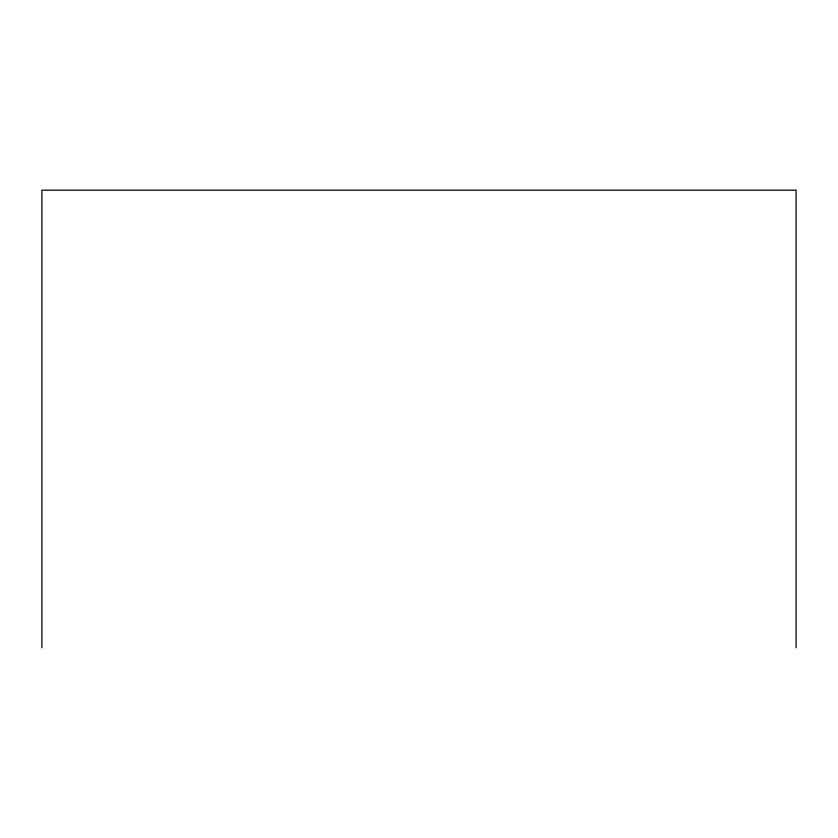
<?xml version="1.0" encoding="UTF-8"?>
<svg xmlns="http://www.w3.org/2000/svg" width="838" height="838" viewBox="0 0 838 838"><rect width="100%" height="100%" fill="white"/><g stroke="black" fill="none" stroke-linecap="round" stroke-linejoin="round"><path stroke-width="1.26" d="M796.1 647.826L796.1 190.174L41.9 190.174L41.9 647.826"/></g></svg>
